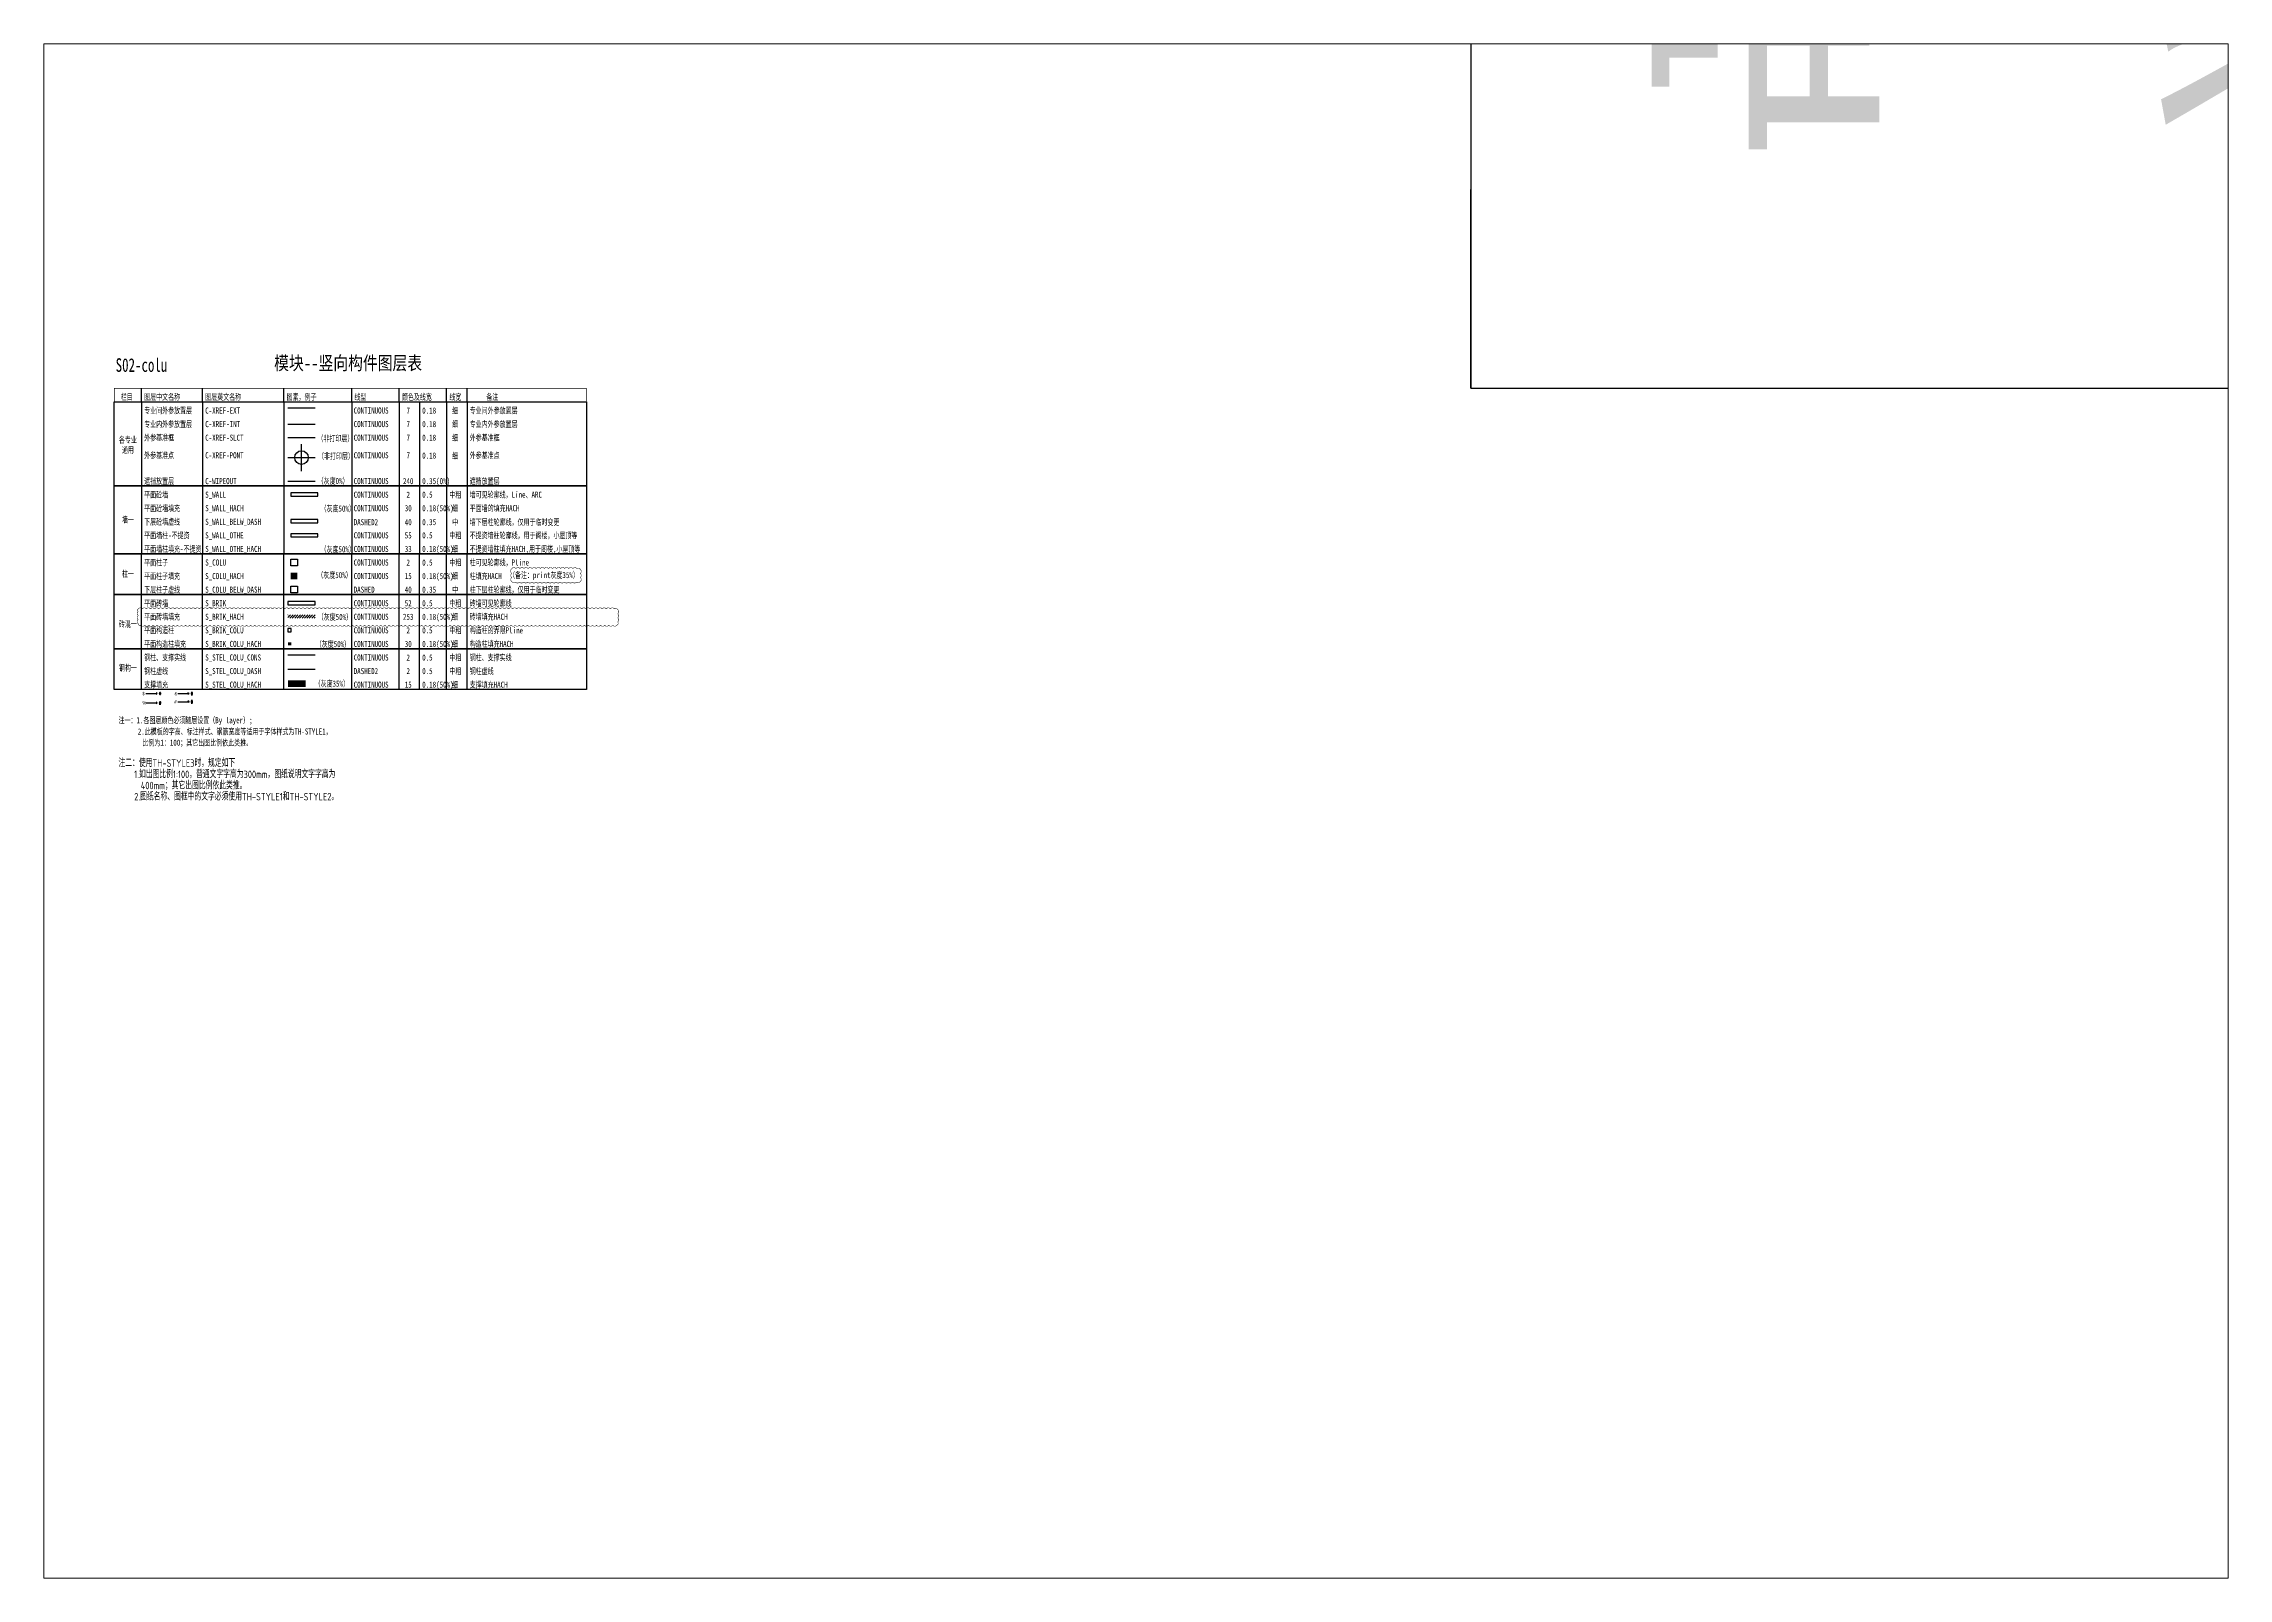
# Paper-space layout '布局1' of a CAD drawing. Extents: x 29 to 258, y 20 to 181.
# The model-space entities are those that its viewports show. They can reach past a viewport. Long polylines and large blocks are cut down to what shows.
import ezdxf
from ezdxf.enums import TextEntityAlignment as Align

# ---------------------------------------------------------------- set-up
doc = ezdxf.new("R2010")
doc.units = 0
doc.header["$LTSCALE"] = 500
doc.linetypes.add('DASHED', pattern=[0.75, 0.5, -0.25])
doc.linetypes.add('DASHED2', pattern=[0.375, 0.25, -0.125])
doc.layers.get('0').update_dxf_attribs({"linetype": 'CONTINUOUS'})
for name, color, linetype in [('C-WIPEOUT', 240, 'CONTINUOUS'), ('C-XREF-EXT', 7, 'CONTINUOUS'), ('C-XREF-INT', 7, 'CONTINUOUS'), ('S_BEAM_TEXT_VERT', 41, 'CONTINUOUS'), ('S_BRIK', 52, 'CONTINUOUS'), ('S_BRIK_COLU', 2, 'CONTINUOUS'), ('S_BRIK_COLU_HACH', 30, 'CONTINUOUS'), ('S_BRIK_HACH', 253, 'CONTINUOUS'), ('S_COLU', 2, 'CONTINUOUS'), ('S_COLU_BELW_DASH', 40, 'DASHED'), ('S_COLU_HACH', 15, 'CONTINUOUS'), ('S_PLAN_TEXT', 7, 'CONTINUOUS'), ('S_POST_CHAG', 50, 'CONTINUOUS'), ('S_STEL_COLU_CONS', 2, 'CONTINUOUS'), ('S_STEL_COLU_DASH', 2, 'DASHED2'), ('S_STEL_COLU_HACH', 15, 'CONTINUOUS'), ('S_TABL', 83, 'CONTINUOUS'), ('S_WALL', 2, 'CONTINUOUS'), ('S_WALL_BELW_DASH', 40, 'DASHED2'), ('S_WALL_OTHE', 55, 'CONTINUOUS')]:
    doc.layers.add(name, color=color, linetype=linetype)
doc.layers.add('C-XREF-PONT', color=7, linetype='CONTINUOUS', plot=False)
doc.layers.add('C-XREF-SLCT', color=7, linetype='CONTINUOUS', plot=False)
doc.styles.add('Acs', font='Stfangso.ttf', dxfattribs={"width": 0.7})
doc.styles.add('Revit', font='', dxfattribs={"width": 0.7, "height": 246.251874})
doc.styles.add('TH-STYLE1', font='Stfangso.ttf', dxfattribs={"width": 0.7})
doc.styles.add('TH-STYLE2', font='Stxihei.ttf', dxfattribs={"width": 0.8})
doc.styles.add('TH-STYLE3', font='tssdeng.shx', dxfattribs={"width": 0.7, "bigfont": 'tssdchn.shx'})
doc.styles.get('Revit').set_extended_font_data('Revit')

# ---------------------------------------------------------------- blocks, each defined once
blk = doc.blocks.new('GoodwayInsertPoint')
for p, q in [((-100, 0), (100, 0)), ((0, -100), (0, 100))]:
    blk.add_line(p, q)
blk.add_circle((0, 0), 50)
blk = doc.blocks.new('AcsAcadShareArea')
for points in [[(0, 0), (118900, 0), (118900, 85000), (0, 85000)], [(0, 0), (6892.9, 0), (6892.9, 2699.2), (0, 2699.2)], [(0, 733), (0, 733), (0, 0), (0, 0)]]:
    blk.add_lwpolyline(points, close=True)
at = {"insert": (596.8, 1991.4), "char_height": 1000, "width": 6073.9, "attachment_point": 1, "style": 'Acs'}
blk.add_mtext('唯一编号：', dxfattribs=at)
at = {"style": 'Acs', "width": 0.8}
blk.add_attdef('唯一编号', (7537.4, 860.8), '', height=1000, dxfattribs=at)

msp = doc.modelspace()

# ---------------------------------------------------------------- hatches: boundary and pattern name
at = {"layer": 'S_BRIK_HACH'}
h = msp.add_hatch(dxfattribs=at)
h.set_pattern_fill('LINE', color=256, scale=40, angle=45, style=0)
h.set_pattern_definition([(45, (-442716.69, 104968.58), (-89.80256, 89.80256), [])])
h.paths.add_polyline_path([(-85200, -16947), (-85200, -16707), (-87200, -16707), (-87200, -16947)])

# ---------------------------------------------------------------- linework, layer by layer
for p, q in [((-97667, -22498), (-96831, -22498)), ((-96831, -22498), (-96923, -22436)), ((-96831, -22498), (-96923, -22559)), ((-95319, -22495), (-94482, -22495)), ((-94482, -22495), (-94575, -22434)), ((-94482, -22495), (-94575, -22556)), ((-97667, -23185), (-96831, -23185)), ((-96831, -23185), (-96923, -23124)), ((-96831, -23185), (-96923, -23246)), ((-95319, -23098), (-94482, -23098)), ((-94482, -23098), (-94575, -23037)), ((-94482, -23098), (-94575, -23159))]:
    msp.add_line(p, q)
at = {"layer": 'C-WIPEOUT'}
msp.add_line((-87200, -6836), (-85200, -6836), dxfattribs=at)
at = {"layer": 'C-XREF-EXT'}
msp.add_line((-87200, -1436), (-85200, -1436), dxfattribs=at)
at = {"layer": 'C-XREF-INT'}
msp.add_line((-87200, -2636), (-85200, -2636), dxfattribs=at)
at = {"layer": 'C-XREF-SLCT'}
msp.add_line((-87200, -3636), (-85200, -3636), dxfattribs=at)
at = {"layer": 'S_BRIK'}
msp.add_lwpolyline([(-87200, -15716), (-87200, -15956), (-85200, -15956), (-85200, -15716)], close=True, dxfattribs=at)
at = {"layer": 'S_BRIK_COLU'}
msp.add_lwpolyline([(-87200, -17716), (-87200, -17956), (-86960, -17956), (-86960, -17716)], close=True, dxfattribs=at)
at = {"layer": 'S_BRIK_COLU_HACH'}
msp.add_solid([(-87200, -18716), (-86960, -18716), (-87200, -18956), (-86960, -18956)], dxfattribs=at)
at = {"layer": 'S_COLU'}
msp.add_lwpolyline([(-87000, -13086), (-87000, -12586), (-86500, -12586), (-86500, -13086)], close=True, dxfattribs=at)
at = {"layer": 'S_COLU_BELW_DASH'}
msp.add_lwpolyline([(-87000, -15080), (-87000, -14580), (-86500, -14580), (-86500, -15080)], close=True, dxfattribs=at)
at = {"layer": 'S_COLU_HACH'}
msp.add_solid([(-87000, -13586), (-86500, -13586), (-87000, -14086), (-86500, -14086)], dxfattribs=at)
at = {"layer": 'S_POST_CHAG', "const_width": 35}
for points in [[(-70697, -13290, -0.5205671), (-70397, -13290, -0.5205671), (-70097, -13290, -0.5205671), (-69797, -13290, -0.5205671), (-69497, -13290, -0.5205671), (-69197, -13290, -0.5205671), (-68897, -13290, -0.5205671), (-68597, -13290, -0.5205671), (-68297, -13290, -0.5205671), (-67997, -13290, -0.5205671), (-67697, -13290, -0.5205671), (-67397, -13290, -0.5205671), (-67097, -13290, -0.5205671), (-66797, -13290, -0.5205671), (-66497, -13290, -0.5205671), (-66197, -13290, -0.5205671), (-65897, -13290, -0.5205671), (-65655, -13347, -0.5205671), (-65655, -13647, -0.5205671), (-65655, -13947, -0.5205671), (-65655, -14247, -0.5205671), (-65925, -14277, -0.5205671), (-66225, -14277, -0.5205671), (-66525, -14277, -0.5205671), (-66825, -14277, -0.5205671), (-67125, -14277, -0.5205671), (-67425, -14277, -0.5205671), (-67725, -14277, -0.5205671), (-68025, -14277, -0.5205671), (-68325, -14277, -0.5205671), (-68625, -14277, -0.5205671), (-68925, -14277, -0.5205671), (-69225, -14277, -0.5205671), (-69525, -14277, -0.5205671), (-69825, -14277, -0.5205671), (-70125, -14277, -0.5205671), (-70425, -14277, -0.5205671), (-70697, -14249, -0.5205671), (-70697, -13949, -0.5205671), (-70697, -13649, -0.5205671)], [(-98237, -16259, -0.5205671), (-97937, -16259, -0.5205671), (-97637, -16259, -0.5205671), (-97337, -16259, -0.5205671), (-97037, -16259, -0.5205671), (-96737, -16259, -0.5205671), (-96437, -16259, -0.5205671), (-96137, -16259, -0.5205671), (-95837, -16259, -0.5205671), (-95537, -16259, -0.5205671), (-95237, -16259, -0.5205671), (-94937, -16259, -0.5205671), (-94637, -16259, -0.5205671), (-94337, -16259, -0.5205671), (-94037, -16259, -0.5205671), (-93737, -16259, -0.5205671), (-93437, -16259, -0.5205671), (-93137, -16259, -0.5205671), (-92837, -16259, -0.5205671), (-92537, -16259, -0.5205671), (-92237, -16259, -0.5205671), (-91937, -16259, -0.5205671), (-91637, -16259, -0.5205671), (-91337, -16259, -0.5205671), (-91037, -16259, -0.5205671), (-90737, -16259, -0.5205671), (-90437, -16259, -0.5205671), (-90137, -16259, -0.5205671), (-89837, -16259, -0.5205671), (-89537, -16259, -0.5205671), (-89237, -16259, -0.5205671), (-88937, -16259, -0.5205671), (-88637, -16259, -0.5205671), (-88337, -16259, -0.5205671), (-88037, -16259, -0.5205671), (-87737, -16259, -0.5205671), (-87437, -16259, -0.5205671), (-87137, -16259, -0.5205671), (-86837, -16259, -0.5205671), (-86537, -16259, -0.5205671), (-86237, -16259, -0.5205671), (-85937, -16259, -0.5205671), (-85637, -16259, -0.5205671), (-85337, -16259, -0.5205671), (-85037, -16259, -0.5205671), (-84737, -16259, -0.5205671), (-84437, -16259, -0.5205671), (-84137, -16259, -0.5205671), (-83837, -16259, -0.5205671), (-83537, -16259, -0.5205671), (-83237, -16259, -0.5205671), (-82937, -16259, -0.5205671), (-82637, -16259, -0.5205671), (-82337, -16259, -0.5205671), (-82037, -16259, -0.5205671), (-81737, -16259, -0.5205671), (-81437, -16259, -0.5205671), (-81137, -16259, -0.5205671), (-80837, -16259, -0.5205671), (-80537, -16259, -0.5205671), (-80237, -16259, -0.5205671), (-79937, -16259, -0.5205671), (-79637, -16259, -0.5205671), (-79337, -16259, -0.5205671), (-79037, -16259, -0.5205671), (-78737, -16259, -0.5205671), (-78437, -16259, -0.5205671), (-78137, -16259, -0.5205671), (-77837, -16259, -0.5205671), (-77537, -16259, -0.5205671), (-77237, -16259, -0.5205671), (-76937, -16259, -0.5205671), (-76637, -16259, -0.5205671), (-76337, -16259, -0.5205671), (-76037, -16259, -0.5205671), (-75737, -16259, -0.5205671), (-75437, -16259, -0.5205671), (-75137, -16259, -0.5205671), (-74837, -16259, -0.5205671), (-74537, -16259, -0.5205671), (-74237, -16259, -0.5205671), (-73937, -16259, -0.5205671), (-73637, -16259, -0.5205671), (-73337, -16259, -0.5205671), (-73037, -16259, -0.5205671), (-72737, -16259, -0.5205671), (-72437, -16259, -0.5205671), (-72137, -16259, -0.5205671), (-71837, -16259, -0.5205671), (-71537, -16259, -0.5205671), (-71237, -16259, -0.5205671), (-70937, -16259, -0.5205671), (-70637, -16259, -0.5205671), (-70337, -16259, -0.5205671), (-70037, -16259, -0.5205671), (-69737, -16259, -0.5205671), (-69437, -16259, -0.5205671), (-69137, -16259, -0.5205671), (-68837, -16259, -0.5205671), (-68537, -16259, -0.5205671), (-68237, -16259, -0.5205671), (-67937, -16259, -0.5205671), (-67637, -16259, -0.5205671), (-67337, -16259, -0.5205671), (-67037, -16259, -0.5205671), (-66737, -16259, -0.5205671), (-66437, -16259, -0.5205671), (-66137, -16259, -0.5205671), (-65837, -16259, -0.5205671), (-65537, -16259, -0.5205671), (-65237, -16259, -0.5205671), (-64937, -16259, -0.5205671), (-64637, -16259, -0.5205671), (-64337, -16259, -0.5205671), (-64037, -16259, -0.5205671), (-63737, -16259, -0.5205671), (-63437, -16259, -0.5205671), (-63137, -16259, -0.5205671), (-62894, -16315, -0.5205671), (-62894, -16615, -0.5205671), (-62894, -16915, -0.5205671), (-62894, -17215, -0.5205671), (-62949, -17460, -0.5205671), (-63249, -17460, -0.5205671), (-63549, -17460, -0.5205671), (-63849, -17460, -0.5205671), (-64149, -17460, -0.5205671), (-64449, -17460, -0.5205671), (-64749, -17460, -0.5205671), (-65049, -17460, -0.5205671), (-65349, -17460, -0.5205671), (-65649, -17460, -0.5205671), (-65949, -17460, -0.5205671), (-66249, -17460, -0.5205671), (-66549, -17460, -0.5205671), (-66849, -17460, -0.5205671), (-67149, -17460, -0.5205671), (-67449, -17460, -0.5205671), (-67749, -17460, -0.5205671), (-68049, -17460, -0.5205671), (-68349, -17460, -0.5205671), (-68649, -17460, -0.5205671), (-68949, -17460, -0.5205671), (-69249, -17460, -0.5205671), (-69549, -17460, -0.5205671), (-69849, -17460, -0.5205671), (-70149, -17460, -0.5205671), (-70449, -17460, -0.5205671), (-70749, -17460, -0.5205671), (-71049, -17460, -0.5205671), (-71349, -17460, -0.5205671), (-71649, -17460, -0.5205671), (-71949, -17460, -0.5205671), (-72249, -17460, -0.5205671), (-72549, -17460, -0.5205671), (-72849, -17460, -0.5205671), (-73149, -17460, -0.5205671), (-73449, -17460, -0.5205671), (-73749, -17460, -0.5205671), (-74049, -17460, -0.5205671), (-74349, -17460, -0.5205671), (-74649, -17460, -0.5205671), (-74949, -17460, -0.5205671), (-75249, -17460, -0.5205671), (-75549, -17460, -0.5205671), (-75849, -17460, -0.5205671), (-76149, -17460, -0.5205671), (-76449, -17460, -0.5205671), (-76749, -17460, -0.5205671), (-77049, -17460, -0.5205671), (-77349, -17460, -0.5205671), (-77649, -17460, -0.5205671), (-77949, -17460, -0.5205671), (-78249, -17460, -0.5205671), (-78549, -17460, -0.5205671), (-78849, -17460, -0.5205671), (-79149, -17460, -0.5205671), (-79449, -17460, -0.5205671), (-79749, -17460, -0.5205671), (-80049, -17460, -0.5205671), (-80349, -17460, -0.5205671), (-80649, -17460, -0.5205671), (-80949, -17460, -0.5205671), (-81249, -17460, -0.5205671), (-81549, -17460, -0.5205671), (-81849, -17460, -0.5205671), (-82149, -17460, -0.5205671), (-82449, -17460, -0.5205671), (-82749, -17460, -0.5205671), (-83049, -17460, -0.5205671), (-83349, -17460, -0.5205671), (-83649, -17460, -0.5205671), (-83949, -17460, -0.5205671), (-84249, -17460, -0.5205671), (-84549, -17460, -0.5205671), (-84849, -17460, -0.5205671), (-85149, -17460, -0.5205671), (-85449, -17460, -0.5205671), (-85749, -17460, -0.5205671), (-86049, -17460, -0.5205671), (-86349, -17460, -0.5205671), (-86649, -17460, -0.5205671), (-86949, -17460, -0.5205671), (-87249, -17460, -0.5205671), (-87549, -17460, -0.5205671), (-87849, -17460, -0.5205671), (-88149, -17460, -0.5205671), (-88449, -17460, -0.5205671), (-88749, -17460, -0.5205671), (-89049, -17460, -0.5205671), (-89349, -17460, -0.5205671), (-89649, -17460, -0.5205671), (-89949, -17460, -0.5205671), (-90249, -17460, -0.5205671), (-90549, -17460, -0.5205671), (-90849, -17460, -0.5205671), (-91149, -17460, -0.5205671), (-91449, -17460, -0.5205671), (-91749, -17460, -0.5205671), (-92049, -17460, -0.5205671), (-92349, -17460, -0.5205671), (-92649, -17460, -0.5205671), (-92949, -17460, -0.5205671), (-93249, -17460, -0.5205671), (-93549, -17460, -0.5205671), (-93849, -17460, -0.5205671), (-94149, -17460, -0.5205671), (-94449, -17460, -0.5205671), (-94749, -17460, -0.5205671), (-95049, -17460, -0.5205671), (-95349, -17460, -0.5205671), (-95649, -17460, -0.5205671), (-95949, -17460, -0.5205671), (-96249, -17460, -0.5205671), (-96549, -17460, -0.5205671), (-96849, -17460, -0.5205671), (-97149, -17460, -0.5205671), (-97449, -17460, -0.5205671), (-97749, -17460, -0.5205671), (-98049, -17460, -0.5205671), (-98237, -17348, -0.5205671), (-98237, -17048, -0.5205671), (-98237, -16748, -0.5205671), (-98237, -16448, -0.5205671)]]:
    msp.add_lwpolyline(points, format="xyb", close=True, dxfattribs=at)
at = {"layer": 'S_STEL_COLU_CONS'}
msp.add_line((-87200, -19653), (-85200, -19653), dxfattribs=at)
at = {"layer": 'S_STEL_COLU_DASH'}
msp.add_line((-87200, -20700), (-85200, -20700), dxfattribs=at)
at = {"layer": 'S_STEL_COLU_HACH'}
msp.add_solid([(-87200, -21520), (-85883, -21520), (-87200, -22020), (-85883, -22020)], dxfattribs=at)
at = {"layer": 'S_TABL'}
for p, q in [((-98000, -1000), (-98000, 0)), ((-93500, -1000), (-93500, 0)), ((-87500, -1000), (-87500, 0)), ((-82500, -1000), (-82500, 0)), ((-79000, -1000), (-79000, 0)), ((-75500, -1000), (-75500, 0)), ((-74000, -1000), (-74000, 0)), ((-98000, -1000), (-98000, -7200)), ((-93500, -1000), (-93500, -7200)), ((-87500, -1000), (-87500, -7200)), ((-82500, -1000), (-82500, -7200)), ((-79000, -1000), (-79000, -7200)), ((-77500, -1000), (-77500, -7200)), ((-75500, -1000), (-75500, -7200)), ((-74000, -1000), (-74000, -7200)), ((-100000, -7200), (-65200, -7200)), ((-98000, -7200), (-98000, -12200)), ((-93500, -7200), (-93500, -12200)), ((-87500, -7200), (-87500, -12200)), ((-82500, -7200), (-82500, -12200)), ((-79000, -7200), (-79000, -12200)), ((-77500, -7200), (-77500, -12200)), ((-75500, -7200), (-75500, -12200)), ((-74000, -7200), (-74000, -12200)), ((-98000, -15200), (-98000, -12200)), ((-93500, -15200), (-93500, -12200)), ((-87500, -15200), (-87500, -12200)), ((-82500, -15200), (-82500, -12200)), ((-79000, -15200), (-79000, -12200)), ((-77500, -15200), (-77500, -12200)), ((-75500, -15200), (-75500, -12200)), ((-74000, -15200), (-74000, -12200)), ((-98000, -19200), (-98000, -15200)), ((-93500, -19200), (-93500, -15200)), ((-87500, -19200), (-87500, -15200)), ((-82500, -19200), (-82500, -15200)), ((-79000, -19200), (-79000, -15200)), ((-77500, -19200), (-77500, -15200)), ((-75500, -19200), (-75500, -15200)), ((-74000, -19200), (-74000, -15200)), ((-98000, -22200), (-98000, -19200)), ((-93500, -22200), (-93500, -19200)), ((-87500, -22200), (-87500, -19200)), ((-82500, -22200), (-82500, -19200)), ((-79000, -22200), (-79000, -19200)), ((-77500, -22200), (-77500, -19200)), ((-75500, -22200), (-75500, -19200)), ((-74000, -22200), (-74000, -19200))]:
    msp.add_line(p, q, dxfattribs=at)
at = {"layer": 'S_TABL', "const_width": 60}
msp.add_lwpolyline([(-100000, 0), (-65200, 0), (-65200, -1000), (-100000, -1000)], close=True, dxfattribs=at)
at = {"layer": 'S_TABL'}
for points in [[(-100000, -1000), (-65200, -1000), (-65200, -7200), (-100000, -7200)], [(-100000, -7200), (-65200, -7200), (-65200, -12200), (-100000, -12200)], [(-100000, -12200), (-65200, -12200), (-65200, -15200), (-100000, -15200)], [(-100000, -15200), (-65200, -15200), (-65200, -19200), (-100000, -19200)], [(-100000, -19200), (-65200, -19200), (-65200, -22200), (-100000, -22200)]]:
    msp.add_lwpolyline(points, close=True, dxfattribs=at)
at = {"layer": 'S_WALL'}
msp.add_lwpolyline([(-85000, -7716), (-87000, -7716), (-87000, -7956), (-86270, -7956), (-86270, -7956), (-85000, -7956), (-85000, -7716)], dxfattribs=at)
at = {"layer": 'S_WALL_BELW_DASH'}
msp.add_lwpolyline([(-85000, -9671), (-87000, -9671), (-87000, -9911), (-86270, -9911), (-86270, -9911), (-85000, -9911), (-85000, -9671)], dxfattribs=at)
at = {"layer": 'S_WALL_OTHE'}
msp.add_lwpolyline([(-85000, -10716), (-87000, -10716), (-87000, -10956), (-86270, -10956), (-86270, -10956), (-85000, -10956), (-85000, -10716)], dxfattribs=at)

# ---------------------------------------------------------------- block references
at = {"layer": 'C-XREF-PONT', "xscale": 10, "yscale": 10, "zscale": 10}
msp.add_blockref('GoodwayInsertPoint', (-86200, -5108), dxfattribs=at)
at = {"layer": 'C-XREF-SLCT', "xscale": 20, "yscale": 20, "zscale": 20}
msp.add_blockref('AcsAcadShareArea', (0, 0), dxfattribs=at)

# ---------------------------------------------------------------- texts
at = {"layer": 'S_BEAM_TEXT_VERT', "width": 0.7}
for s, style, p in [('$', 'Revit', (-97925, -22627)), ('%%130', 'TH-STYLE3', (-96705, -22627)), ('&', 'Revit', (-95576, -22623)), ('%%132', 'TH-STYLE3', (-94356, -22623)), ('%%%', 'Revit', (-97925, -23306)), ('%%131', 'TH-STYLE3', (-96705, -23306)), ('#', 'Revit', (-95576, -23232)), ('%%133', 'TH-STYLE3', (-94356, -23232))]:
    msp.add_text(s, height=250, dxfattribs=dict(at, style=style)).set_placement(p)
at = {"layer": 'S_PLAN_TEXT'}
for s, height, style, width, p in [('S02-colu', 1000, 'TH-STYLE1', 0.7, (-99903, 910)), ('模块--竖向构件图层表', 1000, 'TH-STYLE2', 0.8, (-88217, 1061)), ('栏目', 450, 'TH-STYLE1', 0.7, (-99525, -1000)), ('专业间外参放置层', 450, 'TH-STYLE1', 0.7, (-97800, -2000)), ('图层中文名称', 450, 'TH-STYLE1', 0.7, (-97800, -1000)), ('C-XREF-EXT', 450, 'TH-STYLE1', 0.7, (-93300, -2000)), ('图层英文名称', 450, 'TH-STYLE1', 0.7, (-93300, -1000)), ('图素，例子', 450, 'TH-STYLE1', 0.7, (-87300, -1000)), ('CONTINUOUS', 450, 'TH-STYLE1', 0.7, (-82353, -2000)), ('线型', 450, 'TH-STYLE1', 0.7, (-82300, -1000)), ('颜色及线宽', 450, 'TH-STYLE1', 0.7, (-78800, -1000)), ('0.18', 450, 'TH-STYLE1', 0.7, (-77305, -2000)), ('线宽', 450, 'TH-STYLE1', 0.7, (-75300, -1000)), ('细', 450, 'TH-STYLE1', 0.7, (-75094, -2000)), ('专业间外参放置层', 450, 'TH-STYLE1', 0.7, (-73800, -2000)), ('备注', 450, 'TH-STYLE1', 0.7, (-72582, -1000)), ('专业内外参放置层', 450, 'TH-STYLE1', 0.7, (-97800, -3000)), ('C-XREF-INT', 450, 'TH-STYLE1', 0.7, (-93300, -3000)), ('CONTINUOUS', 450, 'TH-STYLE1', 0.7, (-82353, -3000)), ('0.18', 450, 'TH-STYLE1', 0.7, (-77305, -3000)), ('细', 450, 'TH-STYLE1', 0.7, (-75094, -3000)), ('专业内外参放置层', 450, 'TH-STYLE1', 0.7, (-73800, -3000)), ('外参基准框', 450, 'TH-STYLE1', 0.7, (-97800, -4000)), ('外参基准点', 450, 'TH-STYLE1', 0.7, (-97800, -5300)), ('C-XREF-SLCT', 450, 'TH-STYLE1', 0.7, (-93300, -4000)), ('C-XREF-PONT', 450, 'TH-STYLE1', 0.7, (-93300, -5300)), ('CONTINUOUS', 450, 'TH-STYLE1', 0.7, (-82353, -4000)), ('CONTINUOUS', 450, 'TH-STYLE1', 0.7, (-82353, -5300)), ('0.18', 450, 'TH-STYLE1', 0.7, (-77305, -4000)), ('0.18', 450, 'TH-STYLE1', 0.7, (-77305, -5317)), ('细', 450, 'TH-STYLE1', 0.7, (-75094, -4000)), ('细', 450, 'TH-STYLE1', 0.7, (-75094, -5341)), ('外参基准框', 450, 'TH-STYLE1', 0.7, (-73800, -4000)), ('外参基准点', 450, 'TH-STYLE1', 0.7, (-73800, -5300)), ('遮挡放置层', 450, 'TH-STYLE1', 0.7, (-97800, -7200)), ('平面砼墙', 450, 'TH-STYLE1', 0.7, (-97800, -8200)), ('S_WALL', 450, 'TH-STYLE1', 0.7, (-93300, -8200)), ('C-WIPEOUT', 450, 'TH-STYLE1', 0.7, (-93300, -7200)), ('CONTINUOUS', 450, 'TH-STYLE1', 0.7, (-82353, -7200)), ('CONTINUOUS', 450, 'TH-STYLE1', 0.7, (-82353, -8200)), ('0.35(0%%%)', 450, 'TH-STYLE1', 0.7, (-77305, -7200)), ('0.5', 450, 'TH-STYLE1', 0.7, (-77305, -8200)), ('中粗', 450, 'TH-STYLE1', 0.7, (-75300, -8200)), ('墙可见轮廓线，Line、ARC', 450, 'TH-STYLE1', 0.7, (-73800, -8200)), ('遮挡放置层', 450, 'TH-STYLE1', 0.7, (-73800, -7200)), ('平面砼墙填充', 450, 'TH-STYLE1', 0.7, (-97800, -9200)), ('下层砼墙虚线', 450, 'TH-STYLE1', 0.7, (-97800, -10200)), ('S_WALL_HACH', 450, 'TH-STYLE1', 0.7, (-93300, -9200)), ('S_WALL_BELW_DASH', 450, 'TH-STYLE1', 0.7, (-93300, -10200)), ('CONTINUOUS', 450, 'TH-STYLE1', 0.7, (-82353, -9200)), ('DASHED2', 450, 'TH-STYLE1', 0.7, (-82353, -10225)), ('0.35', 450, 'TH-STYLE1', 0.7, (-77305, -10225)), ('0.18(50%%%)', 450, 'TH-STYLE1', 0.7, (-77305, -9200)), ('细', 450, 'TH-STYLE1', 0.7, (-75094, -9200)), ('中', 450, 'TH-STYLE1', 0.7, (-75094, -10225)), ('墙下层柱轮廓线，仅用于临时变更', 450, 'TH-STYLE1', 0.7, (-73800, -10225)), ('平面墙的填充HACH', 450, 'TH-STYLE1', 0.7, (-73800, -9200)), ('平面墙柱-不提资', 450, 'TH-STYLE1', 0.7, (-97800, -11200)), ('S_WALL_OTHE', 450, 'TH-STYLE1', 0.7, (-93300, -11200)), ('CONTINUOUS', 450, 'TH-STYLE1', 0.7, (-82353, -11200)), ('0.5', 450, 'TH-STYLE1', 0.7, (-77305, -11200)), ('中粗', 450, 'TH-STYLE1', 0.7, (-75300, -11200)), ('不提资墙柱轮廓线，用于阁楼，小屋顶等', 450, 'TH-STYLE1', 0.7, (-73800, -11200)), ('平面墙柱填充-不提资', 450, 'TH-STYLE1', 0.7, (-97800, -12200)), ('平面柱子', 450, 'TH-STYLE1', 0.7, (-97800, -13200)), ('S_WALL_OTHE_HACH', 450, 'TH-STYLE1', 0.7, (-93300, -12200)), ('S_COLU', 450, 'TH-STYLE1', 0.7, (-93300, -13200)), ('CONTINUOUS', 450, 'TH-STYLE1', 0.7, (-82353, -12200)), ('CONTINUOUS', 450, 'TH-STYLE1', 0.7, (-82353, -13200)), ('0.5', 450, 'TH-STYLE1', 0.7, (-77305, -13200)), ('0.18(50%%%)', 450, 'TH-STYLE1', 0.7, (-77305, -12200)), ('中粗', 450, 'TH-STYLE1', 0.7, (-75300, -13200)), ('细', 450, 'TH-STYLE1', 0.7, (-75094, -12200)), ('柱可见轮廓线，Pline', 450, 'TH-STYLE1', 0.7, (-73800, -13200)), ('不提资墙柱填充HACH,用于阁楼,小屋顶等', 450, 'TH-STYLE1', 0.7, (-73800, -12200)), ('平面柱子填充', 450, 'TH-STYLE1', 0.7, (-97800, -14200)), ('S_COLU_HACH', 450, 'TH-STYLE1', 0.7, (-93300, -14200)), ('CONTINUOUS', 450, 'TH-STYLE1', 0.7, (-82353, -14200)), ('0.18(50%%%)', 450, 'TH-STYLE1', 0.7, (-77305, -14200)), ('细', 450, 'TH-STYLE1', 0.7, (-75094, -14200)), ('柱填充HACH', 450, 'TH-STYLE1', 0.7, (-73800, -14200)), ('平面砖墙', 450, 'TH-STYLE1', 0.7, (-97800, -16200)), ('下层柱子虚线', 450, 'TH-STYLE1', 0.7, (-97800, -15200)), ('S_COLU_BELW_DASH', 450, 'TH-STYLE1', 0.7, (-93300, -15200)), ('S_BRIK', 450, 'TH-STYLE1', 0.7, (-93300, -16200)), ('CONTINUOUS', 450, 'TH-STYLE1', 0.7, (-82353, -16200)), ('DASHED', 450, 'TH-STYLE1', 0.7, (-82353, -15200)), ('0.35', 450, 'TH-STYLE1', 0.7, (-77305, -15200)), ('0.5', 450, 'TH-STYLE1', 0.7, (-77305, -16200)), ('中粗', 450, 'TH-STYLE1', 0.7, (-75300, -16200)), ('中', 450, 'TH-STYLE1', 0.7, (-75094, -15200)), ('砖墙可见轮廓线', 450, 'TH-STYLE1', 0.7, (-73800, -16200)), ('柱下层柱轮廓线，仅用于临时变更', 450, 'TH-STYLE1', 0.7, (-73800, -15200)), ('平面砖墙填充', 450, 'TH-STYLE1', 0.7, (-97800, -17200)), ('平面构造柱', 450, 'TH-STYLE1', 0.7, (-97800, -18200)), ('S_BRIK_HACH', 450, 'TH-STYLE1', 0.7, (-93300, -17200)), ('S_BRIK_COLU', 450, 'TH-STYLE1', 0.7, (-93300, -18200)), ('CONTINUOUS', 450, 'TH-STYLE1', 0.7, (-82353, -17200)), ('CONTINUOUS', 450, 'TH-STYLE1', 0.7, (-82353, -18200)), ('0.18(50%%%)', 450, 'TH-STYLE1', 0.7, (-77305, -17200)), ('0.5', 450, 'TH-STYLE1', 0.7, (-77305, -18200)), ('中粗', 450, 'TH-STYLE1', 0.7, (-75300, -18200)), ('细', 450, 'TH-STYLE1', 0.7, (-75094, -17200)), ('砖墙填充HACH', 450, 'TH-STYLE1', 0.7, (-73800, -17200)), ('构造柱的界限Pline', 450, 'TH-STYLE1', 0.7, (-73800, -18200)), ('平面构造柱填充', 450, 'TH-STYLE1', 0.7, (-97800, -19200)), ('S_BRIK_COLU_HACH', 450, 'TH-STYLE1', 0.7, (-93300, -19200)), ('CONTINUOUS', 450, 'TH-STYLE1', 0.7, (-82353, -19200)), ('0.18(50%%%)', 450, 'TH-STYLE1', 0.7, (-77305, -19200)), ('细', 450, 'TH-STYLE1', 0.7, (-75094, -19200)), ('构造柱填充HACH', 450, 'TH-STYLE1', 0.7, (-73800, -19200)), ('钢柱、支撑实线', 450, 'TH-STYLE1', 0.7, (-97800, -20200)), ('钢柱虚线', 450, 'TH-STYLE1', 0.7, (-97800, -21200)), ('S_STEL_COLU_CONS', 450, 'TH-STYLE1', 0.7, (-93300, -20200)), ('S_STEL_COLU_DASH', 450, 'TH-STYLE1', 0.7, (-93300, -21200)), ('CONTINUOUS', 450, 'TH-STYLE1', 0.7, (-82353, -20200)), ('DASHED2', 450, 'TH-STYLE1', 0.7, (-82353, -21200)), ('0.5', 450, 'TH-STYLE1', 0.7, (-77305, -20200)), ('0.5', 450, 'TH-STYLE1', 0.7, (-77305, -21200)), ('中粗', 450, 'TH-STYLE1', 0.7, (-75300, -20200)), ('中粗', 450, 'TH-STYLE1', 0.7, (-75300, -21200)), ('钢柱、支撑实线', 450, 'TH-STYLE1', 0.7, (-73800, -20200)), ('钢柱虚线', 450, 'TH-STYLE1', 0.7, (-73800, -21200)), ('支撑填充', 450, 'TH-STYLE1', 0.7, (-97800, -22200)), ('S_STEL_COLU_HACH', 450, 'TH-STYLE1', 0.7, (-93300, -22200)), ('CONTINUOUS', 450, 'TH-STYLE1', 0.7, (-82353, -22200)), ('0.18(50%%%)', 450, 'TH-STYLE1', 0.7, (-77305, -22200)), ('细', 450, 'TH-STYLE1', 0.7, (-75094, -22200)), ('支撑填充HACH', 450, 'TH-STYLE1', 0.7, (-73800, -22200))]:
    msp.add_text(s, height=height, dxfattribs=dict(at, style=style, width=width)).set_placement(p, align=Align.BOTTOM_LEFT)
at = {"layer": 'S_PLAN_TEXT', "style": 'TH-STYLE1', "width": 0.7}
for s, p in [('7', (-78333, -2000)), ('7', (-78333, -3000)), ('7', (-78333, -4000)), ('7', (-78333, -5300)), ('240', (-78333, -7200)), ('2', (-78333, -8200)), ('40', (-78333, -10225)), ('30', (-78333, -9200)), ('55', (-78333, -11200)), ('33', (-78333, -12200)), ('2', (-78333, -13200)), ('15', (-78333, -14200)), ('40', (-78333, -15200)), ('52', (-78333, -16200)), ('253', (-78333, -17200)), ('2', (-78333, -18200)), ('30', (-78333, -19200)), ('2', (-78333, -20200)), ('2', (-78333, -21200)), ('15', (-78333, -22200))]:
    msp.add_text(s, height=450, dxfattribs=at).set_placement(p, align=Align.BOTTOM_CENTER)
for s, p in [('（非打印层）', (-82379, -4058)), ('（非打印层）', (-82336, -5358)), ('（灰度0%%%）', (-82735, -7190)), ('（灰度50%%%）', (-82263, -9225)), ('（灰度50%%%）', (-82263, -12225)), ('（灰度50%%%）', (-82500, -14125)), ('（备注：print灰度35%%%）', (-65754, -14125)), ('（灰度50%%%）', (-82472, -17214)), ('（灰度50%%%）', (-82618, -19214)), ('（灰度35%%%）', (-82700, -22125))]:
    msp.add_text(s, height=450, dxfattribs=at).set_placement(p, align=Align.BOTTOM_RIGHT)
at = {"layer": 'S_PLAN_TEXT', "width": 0.7}
for s, height, style, p in [('注一：1.各图层颜色必须随层设置（By layer）;', 450, 'TH-STYLE1', (-99692, -24686)), ('2.此模板的字高、标注样式、钢筋宽度等适用于字体样式为TH-STYLE1， ', 450, 'TH-STYLE1', (-98270, -25517)), ('注二：使用TH-STYLE3时，规定如下', 550, 'TH-STYLE3', (-99692, -27897)), ('比例为1：100；其它出图比例依此类推。', 450, 'TH-STYLE1', (-97929, -26340)), ('1.如出图比例1:100，普通文字字高为300mm，图纸说明文字字高为', 550, 'TH-STYLE3', (-98534, -28725)), ('400mm；其它出图比例依此类推。', 550, 'TH-STYLE3', (-98052, -29550)), ('2.图纸名称、图框中的文字必须使用TH-STYLE1和TH-STYLE2。', 550, 'TH-STYLE3', (-98534, -30371))]:
    msp.add_text(s, height=height, dxfattribs=dict(at, style=style)).set_placement(p)
at = {"layer": 'S_PLAN_TEXT', "insert": (-99000, -4200), "char_height": 450, "width": 2000, "attachment_point": 5, "style": 'TH-STYLE1'}
msp.add_mtext('各专业\\P通用', dxfattribs=at)
at = {"layer": 'S_PLAN_TEXT', "char_height": 450, "attachment_point": 5, "style": 'TH-STYLE1'}
for s, insert in [('墙一', (-99000, -9700)), ('柱一', (-99000, -13700)), ('砖混一', (-99000, -17398)), ('钢构一', (-99000, -20628))]:
    msp.add_mtext(s, dxfattribs=dict(at, insert=insert))

psp = doc.layouts.new('布局1')

# ---------------------------------------------------------------- viewports
at = {"layer": '0'}
psp.add_viewport(center=(143.49, 100.75), size=(229.58, 161.2053), view_center_point=(-24678.19, -31155.54), view_height=113089.603, dxfattribs=at)

doc.saveas('drawing.dxf')
